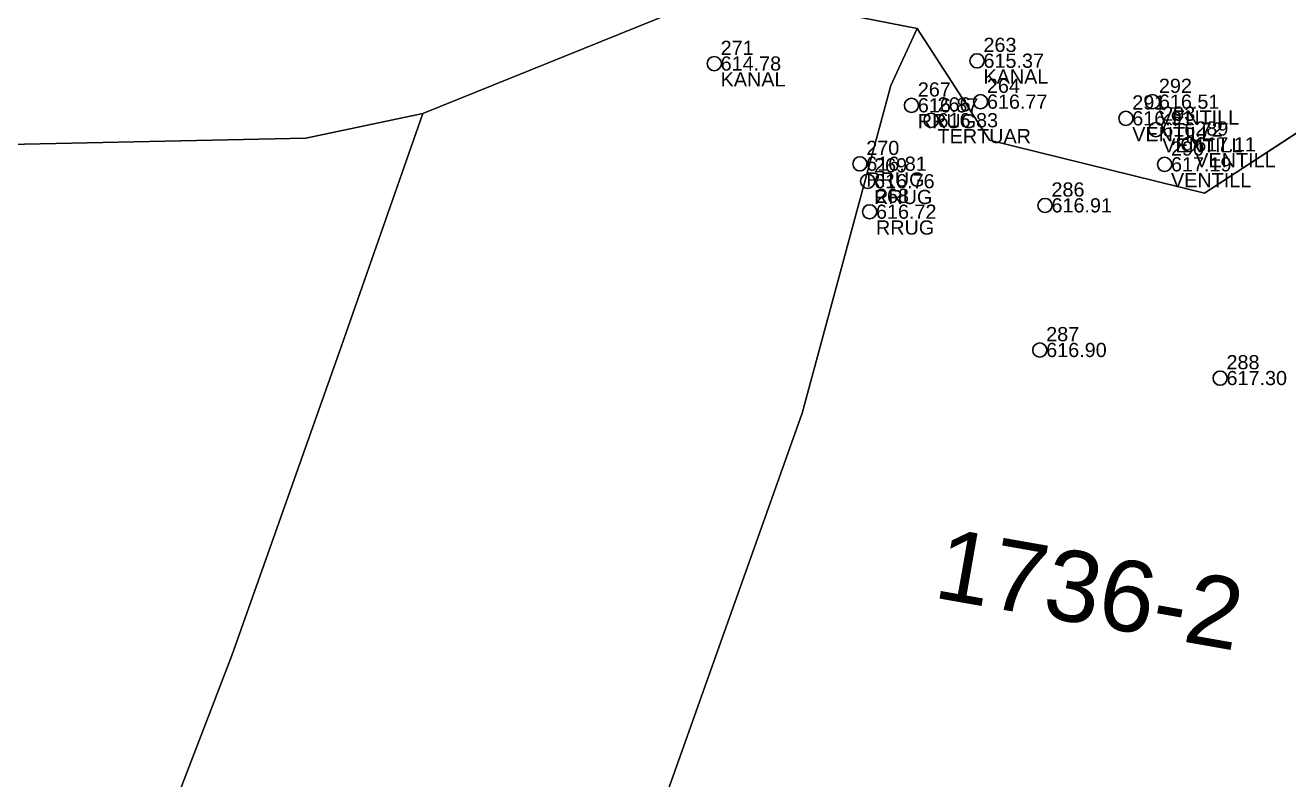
# Model space of a CAD drawing. Header units: metres. Extents: x 7508000 to 7510589, y 4725804 to 4728000.
# Drawn here: x 7509282.2 to 7509371.4, y 4726869.1 to 4726922.4 of the extents above; entities that cross this region are included whole.
import ezdxf
from ezdxf.enums import TextEntityAlignment as Align

# ---------------------------------------------------------------- set-up
doc = ezdxf.new("R2010")
doc.units = ezdxf.units.M
for name, color, linetype in [('OBILIQ_A10_PAR_PARCEL_TXT', 7, 'Continuous'), ('OBILIQ_PAR_PARCELGEOM_ILI', 7, 'Continuous'), ('Orotofoto 2018', 7, 'Continuous'), ('V-NODE', 1, 'Continuous'), ('V-NODE-TEXT', 11, 'Continuous')]:
    doc.layers.add(name, color=color, linetype=linetype)
doc.styles.get("Standard").update_dxf_attribs({"font": 'arial.ttf'})
picture_1 = doc.add_image_def('image1.ecw', size_in_pixel=(11111, 11111))

# ---------------------------------------------------------------- blocks, each defined once
blk = doc.blocks.new('*U54')
at = {"color": 0, "linetype": 'ByBlock', "lineweight": -2, "transparency": 16777216}
blk.add_line((0, 0), (0, 0), dxfattribs=at)
blk.add_circle((0, 0), 0.5, dxfattribs=at)
blk = doc.blocks.new('*U802', base_point=(7509349.377, 4726919.856, 615.369))
at = {"layer": 'V-NODE-TEXT', "color": 1, "linetype": 'ByBlock', "char_height": 1}
for s, insert, attachment_point in [('263', (7509349.827, 4726920.467, 615.369), 7), ('615.37', (7509349.827, 4726919.856, 615.369), 4), ('KANAL', (7509349.827, 4726919.245, 615.369), 1)]:
    blk.add_mtext(s, dxfattribs=dict(at, insert=insert, attachment_point=attachment_point))
blk = doc.blocks.new('*U803', base_point=(7509349.377, 4726919.856, 615.369))
at = {"layer": 'V-NODE-TEXT', "color": 7, "lineweight": -2}
blk.add_blockref('*U802', (7509349.377, 4726919.856, 615.369), dxfattribs=at)
blk = doc.blocks.new('*U804', base_point=(7509349.377, 4726919.856, 615.369))
at = {"layer": 'V-NODE', "color": 7, "lineweight": -2, "xscale": 0.9999999800000003, "yscale": 0.9999999800000003, "zscale": 0.9999999800000003}
blk.add_blockref('*U54', (7509349.377, 4726919.856, 615.369), dxfattribs=at)
at = {"layer": 'V-NODE-TEXT', "color": 7, "lineweight": -2}
blk.add_blockref('*U803', (7509349.377, 4726919.856, 615.369), dxfattribs=at)
blk = doc.blocks.new('*U805', base_point=(7509349.622, 4726916.97, 616.766))
at = {"layer": 'V-NODE-TEXT', "color": 1, "linetype": 'ByBlock', "char_height": 1}
for s, insert, attachment_point in [('264', (7509350.072, 4726917.580573, 616.766), 7), ('616.77', (7509350.072, 4726916.97, 616.766), 4)]:
    blk.add_mtext(s, dxfattribs=dict(at, insert=insert, attachment_point=attachment_point))
blk = doc.blocks.new('*U806', base_point=(7509349.622, 4726916.97, 616.766))
at = {"layer": 'V-NODE-TEXT', "color": 7, "lineweight": -2}
blk.add_blockref('*U805', (7509349.622, 4726916.97, 616.766), dxfattribs=at)
blk = doc.blocks.new('*U807', base_point=(7509349.622, 4726916.97, 616.766))
at = {"layer": 'V-NODE', "color": 7, "lineweight": -2, "xscale": 0.9999999800000003, "yscale": 0.9999999800000003, "zscale": 0.9999999800000003}
blk.add_blockref('*U54', (7509349.622, 4726916.97, 616.766), dxfattribs=at)
at = {"layer": 'V-NODE-TEXT', "color": 7, "lineweight": -2}
blk.add_blockref('*U806', (7509349.622, 4726916.97, 616.766), dxfattribs=at)
blk = doc.blocks.new('*U808', base_point=(7509346.135, 4726915.658, 616.83))
at = {"layer": 'V-NODE-TEXT', "color": 1, "linetype": 'ByBlock', "char_height": 1}
for s, insert, attachment_point in [('266', (7509346.585, 4726916.269, 616.83), 7), ('616.83', (7509346.585, 4726915.658, 616.83), 4), ('TERTUAR', (7509346.585, 4726915.047, 616.83), 1)]:
    blk.add_mtext(s, dxfattribs=dict(at, insert=insert, attachment_point=attachment_point))
blk = doc.blocks.new('*U809', base_point=(7509346.135, 4726915.658, 616.83))
at = {"layer": 'V-NODE-TEXT', "color": 7, "lineweight": -2}
blk.add_blockref('*U808', (7509346.135, 4726915.658, 616.83), dxfattribs=at)
blk = doc.blocks.new('*U810', base_point=(7509346.135, 4726915.658, 616.83))
at = {"layer": 'V-NODE', "color": 7, "lineweight": -2, "xscale": 0.9999999800000003, "yscale": 0.9999999800000003, "zscale": 0.9999999800000003}
blk.add_blockref('*U54', (7509346.135, 4726915.658, 616.83), dxfattribs=at)
at = {"layer": 'V-NODE-TEXT', "color": 7, "lineweight": -2}
blk.add_blockref('*U809', (7509346.135, 4726915.658, 616.83), dxfattribs=at)
blk = doc.blocks.new('*U811', base_point=(7509344.743, 4726916.712, 616.8698))
at = {"layer": 'V-NODE-TEXT', "color": 1, "linetype": 'ByBlock', "char_height": 1}
for s, insert, attachment_point in [('267', (7509345.193, 4726917.322573, 616.8698), 7), ('616.87', (7509345.193, 4726916.712, 616.8698), 4), ('RRUG', (7509345.193, 4726916.101427, 616.8698), 1)]:
    blk.add_mtext(s, dxfattribs=dict(at, insert=insert, attachment_point=attachment_point))
blk = doc.blocks.new('*U812', base_point=(7509344.743, 4726916.712, 616.87))
at = {"layer": 'V-NODE-TEXT', "color": 7, "lineweight": -2}
blk.add_blockref('*U811', (7509344.743, 4726916.712, 616.87), dxfattribs=at)
blk = doc.blocks.new('*U813', base_point=(7509344.743, 4726916.712, 616.87))
at = {"layer": 'V-NODE', "color": 7, "lineweight": -2, "xscale": 0.9999999800000003, "yscale": 0.9999999800000003, "zscale": 0.9999999800000003}
blk.add_blockref('*U54', (7509344.743, 4726916.712, 616.87), dxfattribs=at)
at = {"layer": 'V-NODE-TEXT', "color": 7, "lineweight": -2}
blk.add_blockref('*U812', (7509344.743, 4726916.712, 616.87), dxfattribs=at)
blk = doc.blocks.new('*U814', base_point=(7509341.789, 4726909.208, 616.7196))
at = {"layer": 'V-NODE-TEXT', "color": 1, "linetype": 'ByBlock', "char_height": 1}
for s, insert, attachment_point in [('268', (7509342.239, 4726909.818573, 616.7196), 7), ('616.72', (7509342.239, 4726909.208, 616.7196), 4), ('RRUG', (7509342.239, 4726908.597427, 616.7196), 1)]:
    blk.add_mtext(s, dxfattribs=dict(at, insert=insert, attachment_point=attachment_point))
blk = doc.blocks.new('*U815', base_point=(7509341.789, 4726909.208, 616.72))
at = {"layer": 'V-NODE-TEXT', "color": 7, "lineweight": -2}
blk.add_blockref('*U814', (7509341.789, 4726909.208, 616.72), dxfattribs=at)
blk = doc.blocks.new('*U816', base_point=(7509341.789, 4726909.208, 616.72))
at = {"layer": 'V-NODE', "color": 7, "lineweight": -2, "xscale": 0.9999999800000003, "yscale": 0.9999999800000003, "zscale": 0.9999999800000003}
blk.add_blockref('*U54', (7509341.789, 4726909.208, 616.72), dxfattribs=at)
at = {"layer": 'V-NODE-TEXT', "color": 7, "lineweight": -2}
blk.add_blockref('*U815', (7509341.789, 4726909.208, 616.72), dxfattribs=at)
blk = doc.blocks.new('*U817', base_point=(7509341.655, 4726911.361, 616.7601))
at = {"layer": 'V-NODE-TEXT', "color": 1, "linetype": 'ByBlock', "char_height": 1}
for s, insert, attachment_point in [('269', (7509342.105, 4726911.971573, 616.7601), 7), ('616.76', (7509342.105, 4726911.361, 616.7601), 4), ('RRUG', (7509342.105, 4726910.750427, 616.7601), 1)]:
    blk.add_mtext(s, dxfattribs=dict(at, insert=insert, attachment_point=attachment_point))
blk = doc.blocks.new('*U818', base_point=(7509341.655, 4726911.361, 616.76))
at = {"layer": 'V-NODE-TEXT', "color": 7, "lineweight": -2}
blk.add_blockref('*U817', (7509341.655, 4726911.361, 616.76), dxfattribs=at)
blk = doc.blocks.new('*U819', base_point=(7509341.655, 4726911.361, 616.76))
at = {"layer": 'V-NODE', "color": 7, "lineweight": -2, "xscale": 0.9999999800000003, "yscale": 0.9999999800000003, "zscale": 0.9999999800000003}
blk.add_blockref('*U54', (7509341.655, 4726911.361, 616.76), dxfattribs=at)
at = {"layer": 'V-NODE-TEXT', "color": 7, "lineweight": -2}
blk.add_blockref('*U818', (7509341.655, 4726911.361, 616.76), dxfattribs=at)
blk = doc.blocks.new('*U820', base_point=(7509341.104, 4726912.59, 616.8148))
at = {"layer": 'V-NODE-TEXT', "color": 1, "linetype": 'ByBlock', "char_height": 1}
for s, insert, attachment_point in [('270', (7509341.554, 4726913.200573, 616.8148), 7), ('616.81', (7509341.554, 4726912.59, 616.8148), 4), ('RRUG', (7509341.554, 4726911.979427, 616.8148), 1)]:
    blk.add_mtext(s, dxfattribs=dict(at, insert=insert, attachment_point=attachment_point))
blk = doc.blocks.new('*U821', base_point=(7509341.104, 4726912.59, 616.815))
at = {"layer": 'V-NODE-TEXT', "color": 7, "lineweight": -2}
blk.add_blockref('*U820', (7509341.104, 4726912.59, 616.815), dxfattribs=at)
blk = doc.blocks.new('*U822', base_point=(7509341.104, 4726912.59, 616.815))
at = {"layer": 'V-NODE', "color": 7, "lineweight": -2, "xscale": 0.9999999800000003, "yscale": 0.9999999800000003, "zscale": 0.9999999800000003}
blk.add_blockref('*U54', (7509341.104, 4726912.59, 616.815), dxfattribs=at)
at = {"layer": 'V-NODE-TEXT', "color": 7, "lineweight": -2}
blk.add_blockref('*U821', (7509341.104, 4726912.59, 616.815), dxfattribs=at)
blk = doc.blocks.new('*U823', base_point=(7509330.824, 4726919.658, 614.7758))
at = {"layer": 'V-NODE-TEXT', "color": 1, "linetype": 'ByBlock', "char_height": 1}
for s, insert, attachment_point in [('271', (7509331.274, 4726920.268573, 614.7758), 7), ('614.78', (7509331.274, 4726919.658, 614.7758), 4), ('KANAL', (7509331.274, 4726919.047427, 614.7758), 1)]:
    blk.add_mtext(s, dxfattribs=dict(at, insert=insert, attachment_point=attachment_point))
blk = doc.blocks.new('*U824', base_point=(7509330.824, 4726919.658, 614.776))
at = {"layer": 'V-NODE-TEXT', "color": 7, "lineweight": -2}
blk.add_blockref('*U823', (7509330.824, 4726919.658, 614.776), dxfattribs=at)
blk = doc.blocks.new('*U825', base_point=(7509330.824, 4726919.658, 614.776))
at = {"layer": 'V-NODE', "color": 7, "lineweight": -2, "xscale": 0.9999999800000003, "yscale": 0.9999999800000003, "zscale": 0.9999999800000003}
blk.add_blockref('*U54', (7509330.824, 4726919.658, 614.776), dxfattribs=at)
at = {"layer": 'V-NODE-TEXT', "color": 7, "lineweight": -2}
blk.add_blockref('*U824', (7509330.824, 4726919.658, 614.776), dxfattribs=at)
blk = doc.blocks.new('*U865', base_point=(7509354.177, 4726909.654, 616.9105))
at = {"layer": 'V-NODE-TEXT', "color": 1, "linetype": 'ByBlock', "char_height": 1}
for s, insert, attachment_point in [('286', (7509354.627, 4726910.264573, 616.9105), 7), ('616.91', (7509354.627, 4726909.654, 616.9105), 4)]:
    blk.add_mtext(s, dxfattribs=dict(at, insert=insert, attachment_point=attachment_point))
blk = doc.blocks.new('*U866', base_point=(7509354.177, 4726909.654, 616.91))
at = {"layer": 'V-NODE-TEXT', "color": 7, "lineweight": -2}
blk.add_blockref('*U865', (7509354.177, 4726909.654, 616.91), dxfattribs=at)
blk = doc.blocks.new('*U867', base_point=(7509354.177, 4726909.654, 616.91))
at = {"layer": 'V-NODE', "color": 7, "lineweight": -2, "xscale": 0.9999999800000003, "yscale": 0.9999999800000003, "zscale": 0.9999999800000003}
blk.add_blockref('*U54', (7509354.177, 4726909.654, 616.91), dxfattribs=at)
at = {"layer": 'V-NODE-TEXT', "color": 7, "lineweight": -2}
blk.add_blockref('*U866', (7509354.177, 4726909.654, 616.91), dxfattribs=at)
blk = doc.blocks.new('*U868', base_point=(7509353.804, 4726899.454, 616.9033))
at = {"layer": 'V-NODE-TEXT', "color": 1, "linetype": 'ByBlock', "char_height": 1}
for s, insert, attachment_point in [('287', (7509354.254, 4726900.064573, 616.9033), 7), ('616.90', (7509354.254, 4726899.454, 616.9033), 4)]:
    blk.add_mtext(s, dxfattribs=dict(at, insert=insert, attachment_point=attachment_point))
blk = doc.blocks.new('*U869', base_point=(7509353.804, 4726899.454, 616.903))
at = {"layer": 'V-NODE-TEXT', "color": 7, "lineweight": -2}
blk.add_blockref('*U868', (7509353.804, 4726899.454, 616.903), dxfattribs=at)
blk = doc.blocks.new('*U870', base_point=(7509353.804, 4726899.454, 616.903))
at = {"layer": 'V-NODE', "color": 7, "lineweight": -2, "xscale": 0.9999999800000003, "yscale": 0.9999999800000003, "zscale": 0.9999999800000003}
blk.add_blockref('*U54', (7509353.804, 4726899.454, 616.903), dxfattribs=at)
at = {"layer": 'V-NODE-TEXT', "color": 7, "lineweight": -2}
blk.add_blockref('*U869', (7509353.804, 4726899.454, 616.903), dxfattribs=at)
blk = doc.blocks.new('*U871', base_point=(7509366.532, 4726897.472, 617.302))
at = {"layer": 'V-NODE-TEXT', "color": 1, "linetype": 'ByBlock', "char_height": 1}
for s, insert, attachment_point in [('288', (7509366.982, 4726898.083, 617.302), 7), ('617.30', (7509366.982, 4726897.472, 617.302), 4)]:
    blk.add_mtext(s, dxfattribs=dict(at, insert=insert, attachment_point=attachment_point))
blk = doc.blocks.new('*U872', base_point=(7509366.532, 4726897.472, 617.302))
at = {"layer": 'V-NODE-TEXT', "color": 7, "lineweight": -2}
blk.add_blockref('*U871', (7509366.532, 4726897.472, 617.302), dxfattribs=at)
blk = doc.blocks.new('*U873', base_point=(7509366.532, 4726897.472, 617.302))
at = {"layer": 'V-NODE', "color": 7, "lineweight": -2, "xscale": 0.9999999800000003, "yscale": 0.9999999800000003, "zscale": 0.9999999800000003}
blk.add_blockref('*U54', (7509366.532, 4726897.472, 617.302), dxfattribs=at)
at = {"layer": 'V-NODE-TEXT', "color": 7, "lineweight": -2}
blk.add_blockref('*U872', (7509366.532, 4726897.472, 617.302), dxfattribs=at)
blk = doc.blocks.new('*U874', base_point=(7509364.33, 4726913.959, 617.1064))
at = {"layer": 'V-NODE-TEXT', "color": 1, "linetype": 'ByBlock', "char_height": 1}
for s, insert, attachment_point in [('289', (7509364.78, 4726914.569573, 617.1064), 7), ('617.11', (7509364.78, 4726913.959, 617.1064), 4), ('VENTILL', (7509364.78, 4726913.348427, 617.1064), 1)]:
    blk.add_mtext(s, dxfattribs=dict(at, insert=insert, attachment_point=attachment_point))
blk = doc.blocks.new('*U875', base_point=(7509364.33, 4726913.959, 617.106))
at = {"layer": 'V-NODE-TEXT', "color": 7, "lineweight": -2}
blk.add_blockref('*U874', (7509364.33, 4726913.959, 617.106), dxfattribs=at)
blk = doc.blocks.new('*U876', base_point=(7509364.33, 4726913.959, 617.106))
at = {"layer": 'V-NODE', "color": 7, "lineweight": -2, "xscale": 0.9999999800000003, "yscale": 0.9999999800000003, "zscale": 0.9999999800000003}
blk.add_blockref('*U54', (7509364.33, 4726913.959, 617.106), dxfattribs=at)
at = {"layer": 'V-NODE-TEXT', "color": 7, "lineweight": -2}
blk.add_blockref('*U875', (7509364.33, 4726913.959, 617.106), dxfattribs=at)
blk = doc.blocks.new('*U877', base_point=(7509362.614, 4726912.548, 617.1912))
at = {"layer": 'V-NODE-TEXT', "color": 1, "linetype": 'ByBlock', "char_height": 1}
for s, insert, attachment_point in [('290', (7509363.064, 4726913.158573, 617.1912), 7), ('617.19', (7509363.064, 4726912.548, 617.1912), 4), ('VENTILL', (7509363.064, 4726911.937427, 617.1912), 1)]:
    blk.add_mtext(s, dxfattribs=dict(at, insert=insert, attachment_point=attachment_point))
blk = doc.blocks.new('*U878', base_point=(7509362.614, 4726912.548, 617.191))
at = {"layer": 'V-NODE-TEXT', "color": 7, "lineweight": -2}
blk.add_blockref('*U877', (7509362.614, 4726912.548, 617.191), dxfattribs=at)
blk = doc.blocks.new('*U879', base_point=(7509362.614, 4726912.548, 617.191))
at = {"layer": 'V-NODE', "color": 7, "lineweight": -2, "xscale": 0.9999999800000003, "yscale": 0.9999999800000003, "zscale": 0.9999999800000003}
blk.add_blockref('*U54', (7509362.614, 4726912.548, 617.191), dxfattribs=at)
at = {"layer": 'V-NODE-TEXT', "color": 7, "lineweight": -2}
blk.add_blockref('*U878', (7509362.614, 4726912.548, 617.191), dxfattribs=at)
blk = doc.blocks.new('*U880', base_point=(7509359.88, 4726915.795, 616.9095))
at = {"layer": 'V-NODE-TEXT', "color": 1, "linetype": 'ByBlock', "char_height": 1}
for s, insert, attachment_point in [('291', (7509360.33, 4726916.405573, 616.9095), 7), ('616.91', (7509360.33, 4726915.795, 616.9095), 4), ('VENTILL', (7509360.33, 4726915.184427, 616.9095), 1)]:
    blk.add_mtext(s, dxfattribs=dict(at, insert=insert, attachment_point=attachment_point))
blk = doc.blocks.new('*U881', base_point=(7509359.88, 4726915.795, 616.909))
at = {"layer": 'V-NODE-TEXT', "color": 7, "lineweight": -2}
blk.add_blockref('*U880', (7509359.88, 4726915.795, 616.909), dxfattribs=at)
blk = doc.blocks.new('*U882', base_point=(7509359.88, 4726915.795, 616.909))
at = {"layer": 'V-NODE', "color": 7, "lineweight": -2, "xscale": 0.9999999800000003, "yscale": 0.9999999800000003, "zscale": 0.9999999800000003}
blk.add_blockref('*U54', (7509359.88, 4726915.795, 616.909), dxfattribs=at)
at = {"layer": 'V-NODE-TEXT', "color": 7, "lineweight": -2}
blk.add_blockref('*U881', (7509359.88, 4726915.795, 616.909), dxfattribs=at)
blk = doc.blocks.new('*U883', base_point=(7509361.76, 4726916.969, 616.5102))
at = {"layer": 'V-NODE-TEXT', "color": 1, "linetype": 'ByBlock', "char_height": 1}
for s, insert, attachment_point in [('292', (7509362.21, 4726917.579573, 616.5102), 7), ('616.51', (7509362.21, 4726916.969, 616.5102), 4), ('VENTILL', (7509362.21, 4726916.358427, 616.5102), 1)]:
    blk.add_mtext(s, dxfattribs=dict(at, insert=insert, attachment_point=attachment_point))
blk = doc.blocks.new('*U884', base_point=(7509361.76, 4726916.969, 616.51))
at = {"layer": 'V-NODE-TEXT', "color": 7, "lineweight": -2}
blk.add_blockref('*U883', (7509361.76, 4726916.969, 616.51), dxfattribs=at)
blk = doc.blocks.new('*U885', base_point=(7509361.76, 4726916.969, 616.51))
at = {"layer": 'V-NODE', "color": 7, "lineweight": -2, "xscale": 0.9999999800000003, "yscale": 0.9999999800000003, "zscale": 0.9999999800000003}
blk.add_blockref('*U54', (7509361.76, 4726916.969, 616.51), dxfattribs=at)
at = {"layer": 'V-NODE-TEXT', "color": 7, "lineweight": -2}
blk.add_blockref('*U884', (7509361.76, 4726916.969, 616.51), dxfattribs=at)
blk = doc.blocks.new('*U886', base_point=(7509361.998, 4726915.001, 616.7219))
at = {"layer": 'V-NODE-TEXT', "color": 1, "linetype": 'ByBlock', "char_height": 1}
for s, insert, attachment_point in [('293', (7509362.448, 4726915.611573, 616.7219), 7), ('616.72', (7509362.448, 4726915.001, 616.7219), 4), ('VENTILL', (7509362.448, 4726914.390427, 616.7219), 1)]:
    blk.add_mtext(s, dxfattribs=dict(at, insert=insert, attachment_point=attachment_point))
blk = doc.blocks.new('*U887', base_point=(7509361.998, 4726915.001, 616.722))
at = {"layer": 'V-NODE-TEXT', "color": 7, "lineweight": -2}
blk.add_blockref('*U886', (7509361.998, 4726915.001, 616.722), dxfattribs=at)
blk = doc.blocks.new('*U888', base_point=(7509361.998, 4726915.001, 616.722))
at = {"layer": 'V-NODE', "color": 7, "lineweight": -2, "xscale": 0.9999999800000003, "yscale": 0.9999999800000003, "zscale": 0.9999999800000003}
blk.add_blockref('*U54', (7509361.998, 4726915.001, 616.722), dxfattribs=at)
at = {"layer": 'V-NODE-TEXT', "color": 7, "lineweight": -2}
blk.add_blockref('*U887', (7509361.998, 4726915.001, 616.722), dxfattribs=at)

msp = doc.modelspace()

# ---------------------------------------------------------------- linework, layer by layer
at = {"layer": 'OBILIQ_PAR_PARCELGEOM_ILI', "color": 7, "linetype": 'Continuous'}
for points in [[(7509060.111, 4726933.033), (7509105.215, 4726923.348), (7509126.116, 4726923.67), (7509159.328, 4726923.669), (7509188.596, 4726932.85), (7509225.295, 4726926.723), (7509244.093, 4726918.025), (7509245.749, 4726917.315), (7509275.496, 4726913.844), (7509302.006, 4726914.408), (7509310.249, 4726916.136), (7509331.643, 4726924.786), (7509345.146, 4726922.144), (7509350.259, 4726914.262), (7509365.42, 4726910.532), (7509379.377, 4726919.616), (7509385.454, 4726923.045), (7509392.613, 4726925.632), (7509401.455, 4726929.032), (7509409.037, 4726931.948), (7509420.61, 4726923.74), (7509446.901, 4726922.193)], [(7509326.407, 4726865.193), (7509337.023, 4726895.012), (7509343.281, 4726918.113), (7509345.146, 4726922.144), (7509331.643, 4726924.786), (7509310.249, 4726916.136), (7509304.481, 4726899.673), (7509296.76, 4726877.908), (7509289.97, 4726860.236)]]:
    msp.add_lwpolyline(points, dxfattribs=at)
for points in [[(7509371.552, 4726847.382), (7509390.276, 4726898.509), (7509374.475, 4726916.425), (7509365.42, 4726910.532), (7509350.259, 4726914.262), (7509345.146, 4726922.144), (7509343.281, 4726918.113), (7509337.023, 4726895.012), (7509326.407, 4726865.193), (7509371.552, 4726847.382)], [(7509255.829, 4726766.48), (7509272.76, 4726812.893), (7509289.97, 4726860.236), (7509296.76, 4726877.908), (7509304.481, 4726899.673), (7509310.249, 4726916.136), (7509302.006, 4726914.408), (7509275.496, 4726913.844), (7509270.294, 4726899.869), (7509253.748, 4726853.496), (7509237.452, 4726806.432), (7509221.093, 4726759.431), (7509209.937, 4726731.419), (7509192.763, 4726684.481), (7509176.404, 4726637.418), (7509159.795, 4726590.919), (7509142.246, 4726542.979), (7509171.455, 4726530.325), (7509188.665, 4726578.598), (7509206.526, 4726625.568), (7509223.084, 4726672.26), (7509237.224, 4726714.301), (7509255.829, 4726766.48)]]:
    msp.add_lwpolyline(points, close=True, dxfattribs=at)

# ---------------------------------------------------------------- block references
at = {"color": 5, "lineweight": 30}
for name, p in [('*U804', (7509349.377, 4726919.856, 615.369)), ('*U825', (7509330.824, 4726919.658, 614.776)), ('*U813', (7509344.743, 4726916.712, 616.87)), ('*U807', (7509349.622, 4726916.97, 616.766)), ('*U885', (7509361.76, 4726916.969, 616.51)), ('*U810', (7509346.135, 4726915.658, 616.83)), ('*U882', (7509359.88, 4726915.795, 616.909)), ('*U888', (7509361.998, 4726915.001, 616.722)), ('*U876', (7509364.33, 4726913.959, 617.106)), ('*U822', (7509341.104, 4726912.59, 616.815)), ('*U879', (7509362.614, 4726912.548, 617.191)), ('*U819', (7509341.655, 4726911.361, 616.76)), ('*U816', (7509341.789, 4726909.208, 616.72)), ('*U867', (7509354.177, 4726909.654, 616.91)), ('*U870', (7509353.804, 4726899.454, 616.903)), ('*U873', (7509366.532, 4726897.472, 617.302))]:
    msp.add_blockref(name, p, dxfattribs=at)

# ---------------------------------------------------------------- texts
at = {"layer": 'OBILIQ_A10_PAR_PARCEL_TXT', "color": 7}
msp.add_text('1736-2', height=5, rotation=-10, dxfattribs=at).set_placement((7509357.344, 4726882.592), align=Align.MIDDLE_CENTER)

# ---------------------------------------------------------------- pictures from other files: only their frames are drawn
at = {"layer": 'Orotofoto 2018'}
image = msp.add_image(picture_1, insert=(7508000, 4726000.02), size_in_units=(1999.82, 1999.82), dxfattribs=at)
image.dxf.flags = 7

doc.saveas('drawing.dxf')
